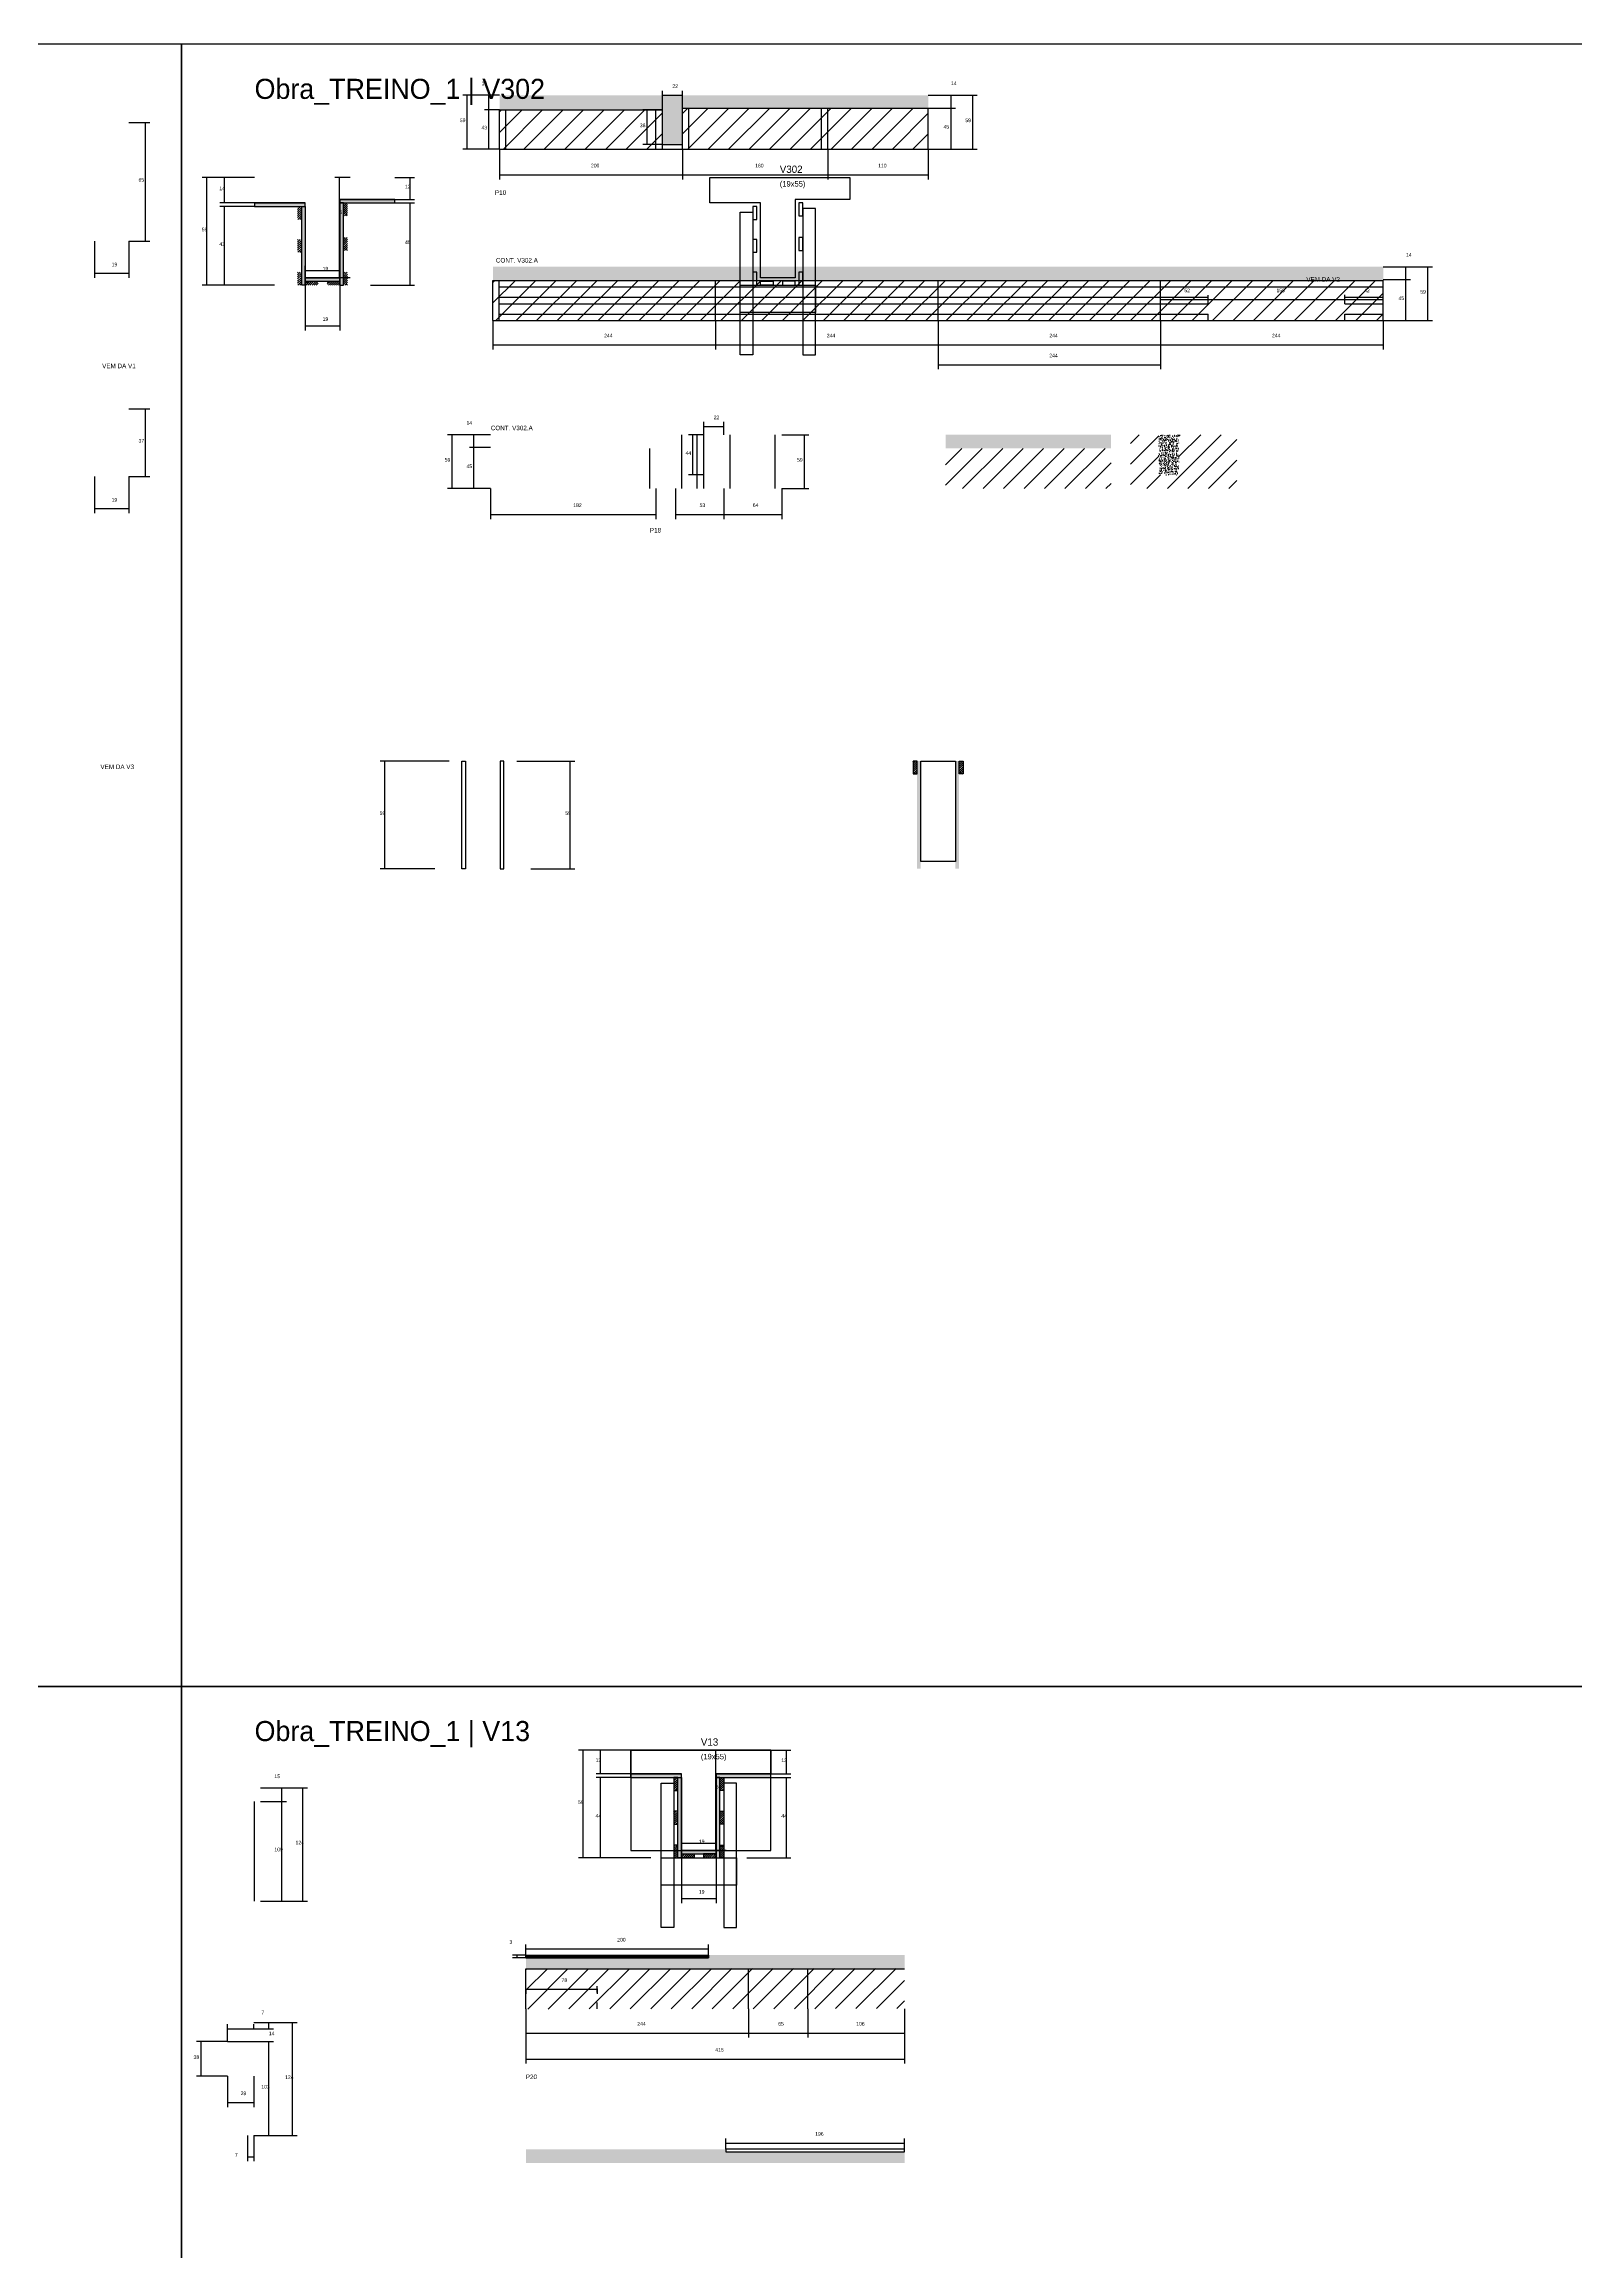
# Model space of a CAD drawing. Header units: metres. Extents: x -132 to 34800, y -36000 to 1848.
# Drawn here: x 5649 to 7328, y -620 to 1800 of the extents above; entities that cross this region are included whole.
import ezdxf

# ---------------------------------------------------------------- set-up
doc = ezdxf.new("R2010")
doc.units = ezdxf.units.M
for name, color, linetype in [('CELL_BORDER', 8, 'Continuous'), ('CONCRETO', 251, 'Continuous'), ('COTA', 4, 'Continuous'), ('Cota Seção (2x)', 4, 'Continuous'), ('Hachura', 253, 'Continuous'), ('LABEL_ID', 3, 'Continuous'), ('Madeira', 126, 'Continuous'), ('NOMENCLATURA', 7, 'Continuous'), ('Painéis', 200, 'Continuous'), ('REAPROVEITAMENTO', 251, 'Continuous'), ('SARR_2.2x7', 40, 'Continuous'), ('SARR_3.5x7', 81, 'Continuous'), ('SARR_EDITAR', 141, 'Continuous'), ('Texto Seção', 7, 'Continuous')]:
    doc.layers.add(name, color=color, linetype=linetype)

msp = doc.modelspace()

# ---------------------------------------------------------------- hatches: boundary and pattern name
at = {"layer": 'COTA'}
h = msp.add_hatch(dxfattribs=at)
h.set_pattern_fill('AR-CONC', scale=0.03)
h.paths.add_polyline_path([(6349, 1690), (6349, 1730), (6349, 1730), (6618.5, 1730), (6618.5, 1730), (6618.5, 1744), (6618.5, 1744), (6148.5, 1744), (6148.5, 1744), (6148.5, 1728), (6148.5, 1728), (6327, 1728), (6327, 1728), (6327, 1690), (6327, 1690), (6349, 1690)])
h = msp.add_hatch(dxfattribs=at)
h.set_pattern_fill('AR-CONC', scale=0.03)
h.paths.add_polyline_path([(7117.2, 1541), (7117.2, 1556), (7117.2, 1556), (6141.2, 1556), (6141.2, 1556), (6141.2, 1541), (6141.2, 1541), (7117.2, 1541)])
h = msp.add_hatch(dxfattribs=at)
h.set_pattern_fill('AR-CONC', scale=0.03)
h.paths.add_polyline_path([(6637.4, 1371.8), (6637.4, 1356.8), (6637.4, 1356.8), (6818.9, 1356.8), (6818.9, 1356.8), (6818.9, 1371.8), (6818.9, 1371.8), (6637.4, 1371.8)])
h = msp.add_hatch(dxfattribs=at)
h.set_pattern_fill('AR-CONC', scale=0.03)
h.paths.add_polyline_path([(6893.2, 1327.8), (6893.2, 1371.8), (6893.2, 1371.8), (6871.2, 1371.8), (6871.2, 1371.8), (6871.2, 1327.8), (6871.2, 1327.8), (6893.2, 1327.8)])
h = msp.add_hatch(dxfattribs=at)
h.set_pattern_fill('AR-CONC', scale=0.03)
h.paths.add_polyline_path([(6377.5, -297.5), (6177.5, -297.5), (6177.5, -297.5), (6177.5, -309.5), (6177.5, -309.5), (6592.5, -309.5), (6592.5, -309.5), (6592.5, -294.5), (6592.5, -294.5), (6377.5, -294.5), (6377.5, -294.5), (6377.5, -297.5)])
h = msp.add_hatch(dxfattribs=at)
h.set_pattern_fill('AR-CONC', scale=0.03)
h.paths.add_polyline_path([(6396.5, -510.4), (6592.5, -510.4), (6592.5, -510.4), (6592.5, -522.4), (6592.5, -522.4), (6177.5, -522.4), (6177.5, -522.4), (6177.5, -507.4), (6177.5, -507.4), (6396.5, -507.4), (6396.5, -507.4), (6396.5, -510.4)])
at = {"layer": 'Hachura'}
h = msp.add_hatch(color=8, dxfattribs=at)
h.dxf.hatch_style = 1
h.paths.add_polyline_path([(5935.6, 1621.9), (5935.6, 1625.9), (5935.6, 1625.9), (5880, 1625.9), (5880, 1625.9), (5880, 1621.9), (5880, 1621.9), (5935.6, 1621.9)])
h = msp.add_hatch(dxfattribs=at)
h.set_pattern_fill('ANSI31', scale=0.5)
h.paths.add_polyline_path([(5927.2, 1607.9), (5931.6, 1607.9), (5931.6, 1607.9), (5931.6, 1621.9), (5931.6, 1621.9), (5927.2, 1621.9), (5927.2, 1621.9), (5927.2, 1607.9)])
h = msp.add_hatch(color=8, dxfattribs=at)
h.dxf.hatch_style = 1
h.paths.add_polyline_path([(5931.6, 1621.9), (5935.6, 1621.9), (5935.6, 1621.9), (5935.6, 1535.9), (5935.6, 1535.9), (5931.6, 1535.9), (5931.6, 1535.9), (5931.6, 1621.9)])
h = msp.add_hatch(color=8, dxfattribs=at)
h.dxf.hatch_style = 1
h.paths.add_polyline_path([(6033.6, 1625.9), (6033.6, 1629.9), (6033.6, 1629.9), (5973.6, 1629.9), (5973.6, 1629.9), (5973.6, 1625.9), (5973.6, 1625.9), (6033.6, 1625.9)])
h = msp.add_hatch(color=8, dxfattribs=at)
h.dxf.hatch_style = 1
h.paths.add_polyline_path([(5977.6, 1625.9), (5973.6, 1625.9), (5973.6, 1625.9), (5973.6, 1535.9), (5973.6, 1535.9), (5977.6, 1535.9), (5977.6, 1535.9), (5977.6, 1625.9)])
h = msp.add_hatch(dxfattribs=at)
h.set_pattern_fill('ANSI31', scale=0.5)
h.paths.add_polyline_path([(5977.6, 1611.9), (5982, 1611.9), (5982, 1611.9), (5982, 1625.9), (5982, 1625.9), (5977.6, 1625.9), (5977.6, 1625.9), (5977.6, 1611.9)])
h = msp.add_hatch(dxfattribs=at)
h.set_pattern_fill('ANSI31', scale=0.5)
h.paths.add_polyline_path([(5927.2, 1571.9), (5931.6, 1571.9), (5931.6, 1571.9), (5931.6, 1585.9), (5931.6, 1585.9), (5927.2, 1585.9), (5927.2, 1585.9), (5927.2, 1571.9)])
h = msp.add_hatch(dxfattribs=at)
h.set_pattern_fill('ANSI31', scale=0.5)
h.paths.add_polyline_path([(5977.6, 1573.9), (5982, 1573.9), (5982, 1573.9), (5982, 1587.9), (5982, 1587.9), (5977.6, 1587.9), (5977.6, 1587.9), (5977.6, 1573.9)])
h = msp.add_hatch(dxfattribs=at)
h.set_pattern_fill('ANSI31', scale=0.5)
h.paths.add_polyline_path([(5927.2, 1535.9), (5931.6, 1535.9), (5931.6, 1535.9), (5931.6, 1549.9), (5931.6, 1549.9), (5927.2, 1549.9), (5927.2, 1549.9), (5927.2, 1535.9)])
h = msp.add_hatch(dxfattribs=at)
h.set_pattern_fill('ANSI31', scale=0.5)
h.paths.add_polyline_path([(5977.6, 1535.9), (5982, 1535.9), (5982, 1535.9), (5982, 1549.9), (5982, 1549.9), (5977.6, 1549.9), (5977.6, 1549.9), (5977.6, 1535.9)])
h = msp.add_hatch(color=8, dxfattribs=at)
h.dxf.hatch_style = 1
h.paths.add_polyline_path([(5973.6, 1540.3), (5973.6, 1543.9), (5973.6, 1543.9), (5935.6, 1543.9), (5935.6, 1543.9), (5935.6, 1540.3), (5935.6, 1540.3), (5973.6, 1540.3)])
h = msp.add_hatch(dxfattribs=at)
h.set_pattern_fill('ANSI31', scale=0.5)
h.paths.add_polyline_path([(5935.6, 1535.9), (5935.6, 1540.3), (5935.6, 1540.3), (5949.6, 1540.3), (5949.6, 1540.3), (5949.6, 1535.9), (5949.6, 1535.9), (5935.6, 1535.9)])
h = msp.add_hatch(dxfattribs=at)
h.set_pattern_fill('ANSI31', scale=0.5)
h.paths.add_polyline_path([(5973.6, 1535.9), (5973.6, 1540.3), (5973.6, 1540.3), (5959.6, 1540.3), (5959.6, 1540.3), (5959.6, 1535.9), (5959.6, 1535.9), (5973.6, 1535.9)])
h = msp.add_hatch(dxfattribs=at)
h.set_pattern_fill('ANSI31', scale=0.5)
h.paths.add_polyline_path([(6601.8, 1000.1), (6606.2, 1000.1), (6606.2, 1000.1), (6606.2, 1014.1), (6606.2, 1014.1), (6601.8, 1014.1), (6601.8, 1014.1), (6601.8, 1000.1)])
h = msp.add_hatch(color=8, dxfattribs=at)
h.dxf.hatch_style = 1
h.paths.add_polyline_path([(6610.2, 1014.1), (6606.2, 1014.1), (6606.2, 1014.1), (6606.2, 896.1), (6606.2, 896.1), (6610.2, 896.1), (6610.2, 896.1), (6610.2, 1014.1)])
h = msp.add_hatch(color=8, dxfattribs=at)
h.dxf.hatch_style = 1
h.paths.add_polyline_path([(6652.2, 1014.1), (6648.2, 1014.1), (6648.2, 1014.1), (6648.2, 896.1), (6648.2, 896.1), (6652.2, 896.1), (6652.2, 896.1), (6652.2, 1014.1)])
h = msp.add_hatch(dxfattribs=at)
h.set_pattern_fill('ANSI31', scale=0.5)
h.paths.add_polyline_path([(6656.6, 1000.1), (6652.2, 1000.1), (6652.2, 1000.1), (6652.2, 1014.1), (6652.2, 1014.1), (6656.6, 1014.1), (6656.6, 1014.1), (6656.6, 1000.1)])
h = msp.add_hatch(color=8, dxfattribs=at)
h.dxf.hatch_style = 1
h.paths.add_polyline_path([(6348, -100), (6348, -96), (6348, -96), (6292.4, -96), (6292.4, -96), (6292.4, -100), (6292.4, -100), (6348, -100)])
h = msp.add_hatch(color=8, dxfattribs=at)
h.dxf.hatch_style = 1
h.paths.add_polyline_path([(6446, -100), (6446, -96), (6446, -96), (6386, -96), (6386, -96), (6386, -100), (6386, -100), (6446, -100)])
h = msp.add_hatch(dxfattribs=at)
h.set_pattern_fill('ANSI31', scale=0.5)
h.paths.add_polyline_path([(6339.6, -114), (6344, -114), (6344, -114), (6344, -100), (6344, -100), (6339.6, -100), (6339.6, -100), (6339.6, -114)])
h = msp.add_hatch(color=8, dxfattribs=at)
h.dxf.hatch_style = 1
h.paths.add_polyline_path([(6344, -100), (6348, -100), (6348, -100), (6348, -188), (6348, -188), (6344, -188), (6344, -188), (6344, -100)])
h = msp.add_hatch(color=8, dxfattribs=at)
h.dxf.hatch_style = 1
h.paths.add_polyline_path([(6390, -98), (6386, -98), (6386, -98), (6386, -188), (6386, -188), (6390, -188), (6390, -188), (6390, -98)])
h = msp.add_hatch(dxfattribs=at)
h.set_pattern_fill('ANSI31', scale=0.5)
h.paths.add_polyline_path([(6394.4, -114), (6390, -114), (6390, -114), (6390, -100), (6390, -100), (6394.4, -100), (6394.4, -100), (6394.4, -114)])
h = msp.add_hatch(dxfattribs=at)
h.set_pattern_fill('ANSI31', scale=0.5)
h.paths.add_polyline_path([(6339.6, -151), (6344, -151), (6344, -151), (6344, -137), (6344, -137), (6339.6, -137), (6339.6, -137), (6339.6, -151)])
h = msp.add_hatch(dxfattribs=at)
h.set_pattern_fill('ANSI31', scale=0.5)
h.paths.add_polyline_path([(6394.4, -151), (6390, -151), (6390, -151), (6390, -137), (6390, -137), (6394.4, -137), (6394.4, -137), (6394.4, -151)])
h = msp.add_hatch(dxfattribs=at)
h.set_pattern_fill('ANSI31', scale=0.5)
h.paths.add_polyline_path([(6339.6, -188), (6344, -188), (6344, -188), (6344, -174), (6344, -174), (6339.6, -174), (6339.6, -174), (6339.6, -188)])
h = msp.add_hatch(color=8, dxfattribs=at)
h.dxf.hatch_style = 1
h.paths.add_polyline_path([(6386, -183.6), (6386, -180), (6386, -180), (6348, -180), (6348, -180), (6348, -183.6), (6348, -183.6), (6386, -183.6)])
h = msp.add_hatch(dxfattribs=at)
h.set_pattern_fill('ANSI31', scale=0.5)
h.paths.add_polyline_path([(6348, -188), (6348, -183.6), (6348, -183.6), (6362, -183.6), (6362, -183.6), (6362, -188), (6362, -188), (6348, -188)])
h = msp.add_hatch(dxfattribs=at)
h.set_pattern_fill('ANSI31', scale=0.5)
h.paths.add_polyline_path([(6386, -188), (6386, -183.6), (6386, -183.6), (6372, -183.6), (6372, -183.6), (6372, -188), (6372, -188), (6386, -188)])
h = msp.add_hatch(dxfattribs=at)
h.set_pattern_fill('ANSI31', scale=0.5)
h.paths.add_polyline_path([(6394.4, -188), (6390, -188), (6390, -188), (6390, -174), (6390, -174), (6394.4, -174), (6394.4, -174), (6394.4, -188)])
at = {"layer": 'REAPROVEITAMENTO'}
h = msp.add_hatch(dxfattribs=at)
h.set_pattern_fill('ANSI31', scale=5)
h.paths.add_polyline_path([(6327, 1685), (6327, 1728), (6327, 1728), (6148.5, 1728), (6148.5, 1728), (6148.5, 1685), (6148.5, 1685), (6327, 1685)])
h = msp.add_hatch(dxfattribs=at)
h.set_pattern_fill('ANSI31', scale=5)
h.paths.add_polyline_path([(6618.5, 1685), (6618.5, 1730), (6618.5, 1730), (6349, 1730), (6349, 1730), (6349, 1685), (6349, 1685), (6618.5, 1685)])
h = msp.add_hatch(dxfattribs=at)
h.set_pattern_fill('ANSI31', scale=5)
h.paths.add_polyline_path([(6141.2, 1541), (6141.2, 1497), (6141.2, 1497), (7117.2, 1497), (7117.2, 1497), (7117.2, 1541), (7117.2, 1541), (6141.2, 1541)])
h = msp.add_hatch(dxfattribs=at)
h.set_pattern_fill('ANSI31', scale=5)
h.paths.add_polyline_path([(6818.9, 1312.8), (6818.9, 1356.8), (6818.9, 1356.8), (6637.4, 1356.8), (6637.4, 1356.8), (6637.4, 1312.8), (6637.4, 1312.8), (6818.9, 1312.8)])
h = msp.add_hatch(dxfattribs=at)
h.set_pattern_fill('ANSI31', scale=5)
h.paths.add_polyline_path([(6893.2, 1371.8), (6893.2, 1327.8), (6893.2, 1327.8), (6871.2, 1327.8), (6871.2, 1327.8), (6871.2, 1371.8), (6871.2, 1371.8), (6840.2, 1371.8), (6840.2, 1371.8), (6840.2, 1312.8), (6840.2, 1312.8), (6956.7, 1312.8), (6956.7, 1312.8), (6956.7, 1371.8), (6956.7, 1371.8), (6893.2, 1371.8)])
h = msp.add_hatch(dxfattribs=at)
h.set_pattern_fill('ANSI31', scale=5)
h.paths.add_polyline_path([(6592.5, -353.2), (6592.5, -309.2), (6592.5, -309.2), (6177.5, -309.7), (6177.5, -309.7), (6177.5, -353.7), (6177.5, -353.7), (6592.5, -353.2)])

# ---------------------------------------------------------------- linework, layer by layer
at = {"layer": 'CELL_BORDER'}
for points in [[(2900, 0), (5800, 0), (5800, 1800), (2900, 1800)], [(5800, 0), (8700, 0), (8700, 1800), (5800, 1800)], [(2900, -1800), (5800, -1800), (5800, 0), (2900, 0)], [(5800, -1800), (8700, -1800), (8700, 0), (5800, 0)]]:
    msp.add_lwpolyline(points, close=True, dxfattribs=at)
at = {"layer": 'CONCRETO'}
for points in [[(6378.9, 1625.9), (6378.9, 1653.9), (6532.5, 1653.9), (6532.5, 1629.9), (6472.5, 1629.9), (6472.5, 1543.9), (6434.5, 1543.9), (6434.5, 1625.9)], [(6610.2, 1014.1), (6610.2, 1014.1), (6648.2, 1014.1), (6648.2, 986.1), (6648.2, 986.1), (6648.2, 904.1), (6610.2, 904.1), (6610.2, 1014.1)], [(6292.4, -96), (6292.4, -70), (6446, -70), (6446, -96), (6386, -96), (6386, -180), (6348, -180), (6348, -96)], [(6292.4, -180), (6446, -180), (6446, -70), (6292.4, -70)]]:
    msp.add_lwpolyline(points, close=True, dxfattribs=at)
at = {"layer": 'COTA'}
for p, q in [((6148.5, 1744), (6108.1, 1744)), ((6113.1, 1685), (6113.1, 1744)), ((6148.5, 1744), (6131.9, 1744)), ((6136.9, 1728), (6136.9, 1744)), ((6327, 1728), (6327, 1749)), ((6327, 1744), (6349, 1744)), ((6349, 1730), (6349, 1749)), ((6618.5, 1744), (6648.4, 1744)), ((6618.5, 1744), (6672.2, 1744)), ((6643.4, 1730), (6643.4, 1744)), ((6667.2, 1685), (6667.2, 1744)), ((6148.5, 1728), (6131.9, 1728)), ((6148.5, 1728), (6131.9, 1728)), ((6136.9, 1685), (6136.9, 1728)), ((6327, 1728), (6305.5, 1728)), ((6310.5, 1690), (6310.5, 1728)), ((6618.5, 1730), (6648.4, 1730)), ((6618.5, 1730), (6648.4, 1730)), ((6643.4, 1685), (6643.4, 1730)), ((5742.3, 1714.2), (5765.3, 1714.2)), ((5760.3, 1584.2), (5760.3, 1714.2)), ((6148.5, 1685), (6108.1, 1685)), ((6148.5, 1685), (6131.9, 1685)), ((6148.5, 1685), (6148.5, 1651.8)), ((6327, 1690), (6305.5, 1690)), ((6349, 1685), (6349, 1651.8)), ((6349, 1685), (6349, 1651.8)), ((6508.5, 1685), (6508.5, 1651.8)), ((6508.5, 1685), (6508.5, 1651.8)), ((6618.5, 1685), (6648.4, 1685)), ((6618.5, 1685), (6672.2, 1685)), ((6618.5, 1685), (6618.5, 1651.8)), ((5880, 1653.9), (5822.6, 1653.9)), ((5827.6, 1535.9), (5827.6, 1653.9)), ((5880, 1653.9), (5841.9, 1653.9)), ((5846.9, 1625.9), (5846.9, 1653.9)), ((6033.6, 1653.9), (6055.4, 1653.9)), ((6050.4, 1629.9), (6050.4, 1653.9)), ((6148.5, 1656.8), (6349, 1656.8)), ((6349, 1656.8), (6508.5, 1656.8)), ((6508.5, 1656.8), (6618.5, 1656.8)), ((5880, 1625.9), (5841.9, 1625.9)), ((5880, 1621.9), (5841.9, 1621.9)), ((5846.9, 1535.9), (5846.9, 1621.9)), ((6033.6, 1629.9), (6055.4, 1629.9)), ((6033.6, 1625.9), (6055.4, 1625.9)), ((6050.4, 1535.9), (6050.4, 1625.9)), ((5704.4, 1584.2), (5704.4, 1544)), ((5742.3, 1584.2), (5742.3, 1544)), ((5742.3, 1584.2), (5765.3, 1584.2)), ((5704.4, 1549), (5742.3, 1549)), ((7117.2, 1556), (7147.1, 1556)), ((7117.2, 1556), (7171, 1556)), ((7142.1, 1542), (7142.1, 1556)), ((7166, 1497), (7166, 1556)), ((5902, 1535.9), (5822.6, 1535.9)), ((5902, 1535.9), (5841.9, 1535.9)), ((5935.6, 1535.9), (5935.6, 1486.2)), ((5973.6, 1535.9), (5973.6, 1486.2)), ((6007.2, 1535.9), (6055.4, 1535.9)), ((6873.2, 1519), (6873.2, 1525)), ((6925.2, 1519), (6925.2, 1525)), ((6925.2, 1520), (6925.2, 1525)), ((7075.2, 1520.1), (7075.2, 1525.1)), ((7075.2, 1520), (7075.2, 1525)), ((7117.2, 1542), (7147.1, 1542)), ((7117.2, 1542), (7147.1, 1542)), ((7117.2, 1515.5), (7117.2, 1525.1)), ((7142.1, 1497), (7142.1, 1542)), ((6873.2, 1520), (6925.2, 1520)), ((6925.2, 1520), (7075.2, 1520)), ((7075.2, 1520.1), (7117.2, 1520.1)), ((5935.6, 1491.2), (5973.6, 1491.2)), ((6141.2, 1497), (6141.2, 1465.4)), ((6385.2, 1497), (6385.2, 1465.4)), ((6385.2, 1497), (6385.2, 1465.4)), ((6629.2, 1497), (6629.2, 1443.6)), ((6629.2, 1497), (6629.2, 1465.4)), ((6629.2, 1497), (6629.2, 1465.4)), ((6873.2, 1497), (6873.2, 1443.6)), ((6873.2, 1497), (6873.2, 1465.4)), ((6873.2, 1497), (6873.2, 1465.4)), ((7117.2, 1497), (7147.1, 1497)), ((7117.2, 1497), (7171, 1497)), ((7117.2, 1497), (7117.2, 1465.4)), ((6141.2, 1470.4), (6385.2, 1470.4)), ((6385.2, 1470.4), (6629.2, 1470.4)), ((6629.2, 1470.4), (6873.2, 1470.4)), ((6873.2, 1470.4), (7117.2, 1470.4)), ((6629.2, 1448.6), (6873.2, 1448.6)), ((5742.3, 1400.1), (5765.3, 1400.1)), ((5760.3, 1326.1), (5760.3, 1400.1)), ((6372.3, 1371.8), (6372.3, 1385.9)), ((6372.3, 1380.9), (6394.3, 1380.9)), ((6394.3, 1371.8), (6394.3, 1385.9)), ((6138.5, 1371.8), (6091.6, 1371.8)), ((6096.6, 1312.8), (6096.6, 1371.8)), ((6138.5, 1371.8), (6115.4, 1371.8)), ((6138.5, 1357.8), (6115.4, 1357.8)), ((6138.5, 1357.8), (6115.4, 1357.8)), ((6120.4, 1357.8), (6120.4, 1371.8)), ((6120.4, 1312.8), (6120.4, 1357.8)), ((6372.3, 1371.8), (6355.5, 1371.8)), ((6360.5, 1327.8), (6360.5, 1371.8)), ((6457.8, 1371.8), (6487.7, 1371.8)), ((6482.7, 1312.8), (6482.7, 1371.8)), ((5704.4, 1326.1), (5704.4, 1285.9)), ((5742.3, 1326.1), (5742.3, 1285.9)), ((5742.3, 1326.1), (5765.3, 1326.1)), ((6138.5, 1312.8), (6091.6, 1312.8)), ((6138.5, 1312.8), (6115.4, 1312.8)), ((6138.5, 1312.8), (6138.5, 1279.5)), ((6320, 1312.8), (6320, 1279.5)), ((6341.3, 1312.8), (6341.3, 1279.5)), ((6372.3, 1327.8), (6355.5, 1327.8)), ((6394.3, 1312.8), (6394.3, 1279.5)), ((6394.3, 1312.8), (6394.3, 1279.5)), ((6457.8, 1312.8), (6487.7, 1312.8)), ((6457.8, 1312.8), (6457.8, 1279.5)), ((5704.4, 1290.9), (5742.3, 1290.9)), ((6138.5, 1284.5), (6320, 1284.5)), ((6341.3, 1284.5), (6394.3, 1284.5)), ((6394.3, 1284.5), (6457.8, 1284.5)), ((6093.3, 1014.1), (6017.6, 1014.1)), ((6022.6, 896.1), (6022.6, 1014.1)), ((6167.3, 1014.1), (6231.1, 1014.1)), ((6226.1, 896.1), (6226.1, 1014.1)), ((6077.7, 896.1), (6017.6, 896.1)), ((6182.9, 896.1), (6231.1, 896.1)), ((6292.4, -70), (6235, -70)), ((6240, -188), (6240, -70)), ((6292.4, -70), (6254.3, -70)), ((6259.3, -96), (6259.3, -70)), ((6446, -70), (6467.9, -70)), ((6462.9, -96), (6462.9, -70)), ((6292.4, -96), (6254.3, -96)), ((6446, -96), (6467.9, -96)), ((5886.4, -111.3), (5914.8, -111.3)), ((5886.4, -111.3), (5938, -111.3)), ((5909.8, -126.3), (5909.8, -111.3)), ((5933, -235.3), (5933, -111.3)), ((6292.4, -100), (6254.3, -100)), ((6259.3, -188), (6259.3, -100)), ((6446, -100), (6467.9, -100)), ((6462.9, -188), (6462.9, -100)), ((5886.4, -126.3), (5914.8, -126.3)), ((5886.4, -126.3), (5914.8, -126.3)), ((5909.8, -235.3), (5909.8, -126.3)), ((6314.4, -188), (6235, -188)), ((6314.4, -188), (6254.3, -188)), ((6348, -188), (6348, -237.7)), ((6386, -188), (6386, -237.7)), ((6419.6, -188), (6467.9, -188)), ((5886.4, -235.3), (5914.8, -235.3)), ((5886.4, -235.3), (5938, -235.3)), ((6348, -232.7), (6386, -232.7)), ((6177.5, -294.5), (6177.5, -282.8)), ((6177.5, -287.8), (6377.5, -287.8)), ((6377.5, -294.5), (6377.5, -282.8)), ((6177.5, -294.5), (6162.7, -294.5)), ((6177.5, -297.5), (6162.7, -297.5)), ((6167.7, -297.5), (6167.7, -294.5)), ((6177.5, -331.5), (6177.5, -337.1)), ((6177.5, -332.1), (6255.5, -332.1)), ((6255.5, -331.5), (6255.5, -337.1)), ((6177.5, -353.5), (6177.5, -385)), ((6177.5, -353.5), (6177.5, -413.5)), ((6421.5, -353.5), (6421.5, -385)), ((6421.5, -353.5), (6421.5, -385)), ((6486.5, -353.5), (6486.5, -385)), ((6486.5, -353.5), (6486.5, -385)), ((6592.5, -353.5), (6592.5, -385)), ((6592.5, -353.5), (6592.5, -413.5)), ((5850.2, -389.4), (5850.2, -370.4)), ((5850.2, -375.4), (5879.2, -375.4)), ((5879.2, -368.4), (5900.6, -368.4)), ((5879.2, -375.4), (5879.2, -370.4)), ((5879.2, -375.4), (5900.6, -375.4)), ((5895.6, -375.4), (5895.6, -368.4)), ((6177.5, -380), (6421.5, -380)), ((6421.5, -380), (6486.5, -380)), ((6486.5, -380), (6592.5, -380)), ((5850.2, -389.4), (5900.6, -389.4)), ((5895.6, -492.4), (5895.6, -389.4)), ((6177.5, -408.5), (6592.5, -408.5)), ((5872.2, -492.4), (5872.2, -520.6)), ((5879.2, -492.4), (5900.6, -492.4)), ((5879.2, -492.4), (5879.2, -520.6)), ((6396.5, -507.4), (6396.5, -495.7)), ((6396.5, -500.7), (6592.5, -500.7)), ((6592.5, -507.4), (6592.5, -495.7)), ((5872.2, -515.6), (5879.2, -515.6))]:
    msp.add_line(p, q, dxfattribs=at)
at = {"layer": 'Cota Seção (2x)'}
for p, q in [((5984.6, 1653.9), (5968.1, 1653.9)), ((5973.1, 1543.9), (5973.1, 1653.9)), ((5935.6, 1535.9), (5935.6, 1556.9)), ((5935.6, 1551.9), (5973.6, 1551.9)), ((5973.6, 1535.9), (5973.6, 1556.9)), ((5984.6, 1543.9), (5968.1, 1543.9)), ((6397, -70), (6380.5, -70)), ((6385.5, -180), (6385.5, -70)), ((6348, -188), (6348, -167)), ((6386, -188), (6386, -167)), ((6348, -172), (6386, -172)), ((6397, -180), (6380.5, -180)), ((5879.2, -368.4), (5926.6, -368.4)), ((5921.6, -492.4), (5921.6, -368.4)), ((5850.2, -389.4), (5816.4, -389.4)), ((5821.4, -427.4), (5821.4, -389.4)), ((5850.2, -427.4), (5816.4, -427.4)), ((5850.2, -427.4), (5850.2, -461.2)), ((5879.2, -427.4), (5879.2, -461.2)), ((5850.2, -456.2), (5879.2, -456.2)), ((5879.2, -492.4), (5926.6, -492.4))]:
    msp.add_line(p, q, dxfattribs=at)
at = {"layer": 'Madeira'}
for points in [[(6426.1, 1607.9), (6430.5, 1607.9), (6430.5, 1621.9), (6426.1, 1621.9)], [(6476.5, 1611.9), (6480.9, 1611.9), (6480.9, 1625.9), (6476.5, 1625.9)], [(6426.1, 1571.9), (6430.5, 1571.9), (6430.5, 1585.9), (6426.1, 1585.9)], [(6476.5, 1573.9), (6480.9, 1573.9), (6480.9, 1587.9), (6476.5, 1587.9)], [(6426.1, 1535.9), (6430.5, 1535.9), (6430.5, 1549.9), (6426.1, 1549.9)], [(6476.5, 1535.9), (6480.9, 1535.9), (6480.9, 1549.9), (6476.5, 1549.9)], [(6434.5, 1535.9), (6434.5, 1540.3), (6448.5, 1540.3), (6448.5, 1535.9)], [(6472.5, 1535.9), (6472.5, 1540.3), (6458.5, 1540.3), (6458.5, 1535.9)], [(6601.8, 1000.1), (6606.2, 1000.1), (6606.2, 1014.1), (6601.8, 1014.1)], [(6656.6, 1000.1), (6652.2, 1000.1), (6652.2, 1014.1), (6656.6, 1014.1)], [(6339.6, -114), (6344, -114), (6344, -100), (6339.6, -100)], [(6394.4, -114), (6390, -114), (6390, -100), (6394.4, -100)], [(6339.6, -151), (6344, -151), (6344, -137), (6339.6, -137)], [(6394.4, -151), (6390, -151), (6390, -137), (6394.4, -137)], [(6339.6, -188), (6344, -188), (6344, -174), (6339.6, -174)], [(6348, -188), (6348, -183.6), (6362, -183.6), (6362, -188)], [(6386, -188), (6386, -183.6), (6372, -183.6), (6372, -188)], [(6394.4, -188), (6390, -188), (6390, -174), (6394.4, -174)]]:
    msp.add_lwpolyline(points, close=True, dxfattribs=at)
at = {"layer": 'Painéis'}
for p, q in [((6148.5, 1728), (6327, 1728)), ((6148.5, 1685), (6148.5, 1728)), ((6327, 1690), (6327, 1728)), ((6349, 1730), (6508.5, 1730)), ((6349, 1685), (6349, 1730)), ((6508.5, 1730), (6618.5, 1730)), ((6508.5, 1685), (6508.5, 1730)), ((6618.5, 1685), (6618.5, 1730)), ((6148.5, 1685), (6349, 1685)), ((6327, 1690), (6349, 1690)), ((6349, 1685), (6349, 1690)), ((6349, 1685), (6508.5, 1685)), ((6508.5, 1685), (6618.5, 1685)), ((5880, 1625.9), (5935.6, 1625.9)), ((5973.6, 1629.9), (6033.6, 1629.9)), ((5935.6, 1543.9), (5973.6, 1543.9)), ((6141.2, 1541), (7117.2, 1541)), ((6141.2, 1497), (6141.2, 1541)), ((6385.2, 1497), (6385.2, 1541)), ((6629.2, 1497), (6629.2, 1541)), ((6873.2, 1497), (6873.2, 1541)), ((7117.2, 1497), (7117.2, 1541)), ((6141.2, 1497), (7117.2, 1497)), ((6292.4, -96), (6348, -96)), ((6292.4, -100), (6292.4, -96)), ((6348, -100), (6348, -96)), ((6386, -96), (6446, -96)), ((6386, -100), (6386, -96)), ((6446, -100), (6446, -96)), ((6348, -188), (6348, -100)), ((6386, -188), (6386, -100)), ((6348, -180), (6386, -180)), ((6348, -183.6), (6348, -180)), ((6386, -183.6), (6386, -180)), ((6177.5, -294.5), (6377.5, -294.5)), ((6177.5, -297.5), (6377.5, -297.5)), ((6177.5, -309.5), (6592.5, -309.5)), ((6177.5, -353.5), (6177.5, -309.5)), ((6421.5, -353.5), (6421.5, -309.5)), ((6486.5, -353.5), (6486.5, -309.5))]:
    msp.add_line(p, q, dxfattribs=at)
for points in [[(5935.6, 1621.9), (5935.6, 1625.9), (5880, 1625.9), (5880, 1621.9)], [(5931.6, 1621.9), (5935.6, 1621.9), (5935.6, 1535.9), (5931.6, 1535.9)], [(6033.6, 1625.9), (6033.6, 1629.9), (5973.6, 1629.9), (5973.6, 1625.9)], [(5977.6, 1625.9), (5973.6, 1625.9), (5973.6, 1535.9), (5977.6, 1535.9)], [(5973.6, 1540.3), (5973.6, 1543.9), (5935.6, 1543.9), (5935.6, 1540.3)], [(6107.3, 1014.1), (6111.3, 1014.1), (6111.3, 896.1), (6107.3, 896.1)], [(6153.3, 1014.1), (6149.3, 1014.1), (6149.3, 896.1), (6153.3, 896.1)], [(6348, -100), (6348, -96), (6292.4, -96), (6292.4, -100)], [(6446, -100), (6446, -96), (6386, -96), (6386, -100)], [(6344, -100), (6348, -100), (6348, -188), (6344, -188)], [(6390, -100), (6386, -100), (6386, -188), (6390, -188)], [(6386, -183.6), (6386, -180), (6348, -180), (6348, -183.6)], [(6177.5, -294.5), (6377.5, -294.5), (6377.5, -297.5), (6177.5, -297.5)], [(6592.5, -507.4), (6396.5, -507.4), (6396.5, -510.4), (6592.5, -510.4)]]:
    msp.add_lwpolyline(points, close=True, dxfattribs=at)
at = {"layer": 'SARR_2.2x7'}
for p, q in [((6155.4, 1685), (6155.4, 1728)), ((6320, 1685), (6320, 1728)), ((6327, 1685), (6327, 1728)), ((6355.9, 1685), (6355.9, 1730)), ((6501.5, 1685), (6501.5, 1730)), ((6148.2, 1497), (6148.2, 1541)), ((6148.2, 1534), (6385.2, 1534)), ((6385.2, 1534), (6629.2, 1534)), ((6629.2, 1534), (6873.2, 1534)), ((6873.2, 1534), (7117.2, 1534)), ((6148.2, 1522.5), (6385.2, 1522.5)), ((6148.2, 1515.5), (6385.2, 1515.5)), ((6148.2, 1504), (6385.2, 1504)), ((6385.2, 1522.5), (6629.2, 1522.5)), ((6385.2, 1515.5), (6629.2, 1515.5)), ((6385.2, 1504), (6629.2, 1504)), ((6629.2, 1522.5), (6873.2, 1522.5)), ((6629.2, 1515.5), (6873.2, 1515.5)), ((6629.2, 1504), (6873.2, 1504)), ((6873.2, 1522.5), (6925.2, 1522.5)), ((6873.2, 1515.5), (6925.2, 1515.5)), ((6873.2, 1504), (6925.2, 1504)), ((6925.2, 1515.5), (6925.2, 1522.5)), ((6925.2, 1497), (6925.2, 1504)), ((7075.2, 1522.5), (7117.2, 1522.5)), ((7075.2, 1515.5), (7075.2, 1522.5)), ((7075.2, 1515.5), (7117.2, 1515.5)), ((7075.2, 1504), (7117.2, 1504)), ((7075.2, 1497), (7075.2, 1504)), ((6313.1, 1312.8), (6313.1, 1356.8)), ((6348.3, 1312.8), (6348.3, 1371.8)), ((6365.3, 1312.8), (6365.3, 1371.8)), ((6372.3, 1312.8), (6372.3, 1371.8)), ((6401.3, 1312.8), (6401.3, 1371.8)), ((6450.8, 1312.8), (6450.8, 1371.8)), ((5880, -235.3), (5880, -126.3)), ((6255.5, -335.5), (6255.5, -328.5)), ((6255.5, -353.5), (6255.5, -346.5))]:
    msp.add_line(p, q, dxfattribs=at)
at = {"layer": 'SARR_3.5x7'}
for points in [[(6412.1, 1616), (6426.1, 1616), (6426.1, 1459.5), (6412.1, 1459.5)], [(6494.9, 1619.9), (6480.9, 1619.9), (6480.9, 1459.5), (6494.9, 1459.5)], [(6412.1, 1535.9), (6494.9, 1535.9), (6494.9, 1505.9), (6412.1, 1505.9)], [(6325.6, -106), (6339.6, -106), (6339.6, -264.5), (6325.6, -264.5)], [(6408.4, -106), (6394.4, -106), (6394.4, -264.5), (6408.4, -264.5)], [(6325.6, -188), (6408.4, -188), (6408.4, -218.1), (6325.6, -218.1)]]:
    msp.add_lwpolyline(points, close=True, dxfattribs=at)
at = {"layer": 'SARR_EDITAR'}
msp.add_line((6177.5, -296), (6377.5, -296), dxfattribs=at)

# ---------------------------------------------------------------- texts
at = {"layer": 'COTA'}
for s, p in [('16', (6128.8, 1755)), ('22', (6338, 1752)), ('14', (6643.4, 1755.1)), ('59', (6105, 1714.5)), ('59', (6659.1, 1714.5)), ('43', (6128.7, 1706.5)), ('38', (6302.3, 1709)), ('45', (6635.2, 1707.5)), ('65', (5752.8, 1649.2)), ('12', (6044.9, 1641.9)), ('200', (6248.7, 1664.9)), ('160', (6428.7, 1664.9)), ('110', (6563.5, 1664.9)), ('14', (5841.4, 1639.9)), ('59', (5822.1, 1594.9)), ('43', (5841.4, 1578.9)), ('45', (6044.9, 1580.9)), ('19', (5723.3, 1556.5)), ('14', (7142.1, 1567)), ('52', (6899.2, 1528.1)), ('150', (7000.2, 1528.1)), ('42', (7096.2, 1528.1)), ('59', (7157.8, 1526.5)), ('19', (5954.6, 1496.7)), ('45', (7134, 1519.5)), ('244', (6263.2, 1478.5)), ('244', (6507.2, 1478.5)), ('244', (6751.2, 1478.5)), ('244', (6995.2, 1478.5)), ('244', (6751.2, 1456.7)), ('14', (6112.3, 1382.8)), ('22', (6383.3, 1388.9)), ('37', (5752.8, 1363.1)), ('59', (6088.4, 1342.3)), ('45', (6112.3, 1335.3)), ('44', (6352.4, 1349.8)), ('59', (6474.6, 1342.3)), ('19', (5723.3, 1298.4)), ('182', (6229.3, 1292.7)), ('53', (6367.8, 1292.7)), ('64', (6426.1, 1292.7)), ('59', (6017.1, 955.1)), ('59', (6220.6, 955.1)), ('15', (5901.7, -100.6)), ('13', (6253.8, -83)), ('13', (6457.4, -83)), ('59', (6234.5, -129)), ('44', (6253.8, -144)), ('44', (6457.4, -144)), ('124', (5924.9, -173.3)), ('109', (5901.7, -180.8)), ('19', (6367, -227.2)), ('3', (6159.4, -282.3)), ('200', (6277.5, -279.7)), ('78', (6216.5, -324)), ('7', (5887.6, -359.5)), ('14', (5895.6, -382.4)), ('244', (6299.5, -371.9)), ('65', (6454, -371.9)), ('106', (6539.5, -371.9)), ('415', (6385, -400.4)), ('103', (5887.4, -440.9)), ('196', (6494.5, -492.6)), ('7', (5858.4, -515.6))]:
    msp.add_text(s, height=4, dxfattribs=at).set_placement(p)
at = {"layer": 'Cota Seção (2x)'}
for s, p in [('55', (5973.1, 1613.9)), ('19', (5954.6, 1551.9)), ('55', (6385.5, -112)), ('19', (6367, -172)), ('38', (5813.1, -408.4)), ('124', (5913.5, -430.4)), ('29', (5864.7, -448.1))]:
    msp.add_text(s, height=4, dxfattribs=at).set_placement(p)
at = {"layer": 'LABEL_ID'}
for s, p in [('Obra_TREINO_1 | V302', (5880, 1740)), ('Obra_TREINO_1 | V13', (5880, -60))]:
    msp.add_text(s, height=22, dxfattribs=at).set_placement(p)
at = {"layer": 'NOMENCLATURA'}
for s, p in [('P10', (6143.5, 1634.8)), ('P18', (6313.3, 1264.7)), ('P20', (6177.3, -430.5))]:
    msp.add_text(s, height=5, dxfattribs=at).set_placement(p)
at = {"layer": 'Texto Seção'}
for s, height, p in [('V302', 8, (6455.7, 1658.9)), ('(19x55)', 6, (6455.7, 1643.9)), ('CONT. V302.A', 5, (6144.5, 1560.6)), ('VEM DA V2', 5, (7032.9, 1539.7)), ('VEM DA V1', 5, (5712.9, 1444.8)), ('CONT. V302.A', 5, (6138.9, 1376.8)), ('VEM DA V3', 5, (5711, 1005.4)), ('V13', 8, (6369.2, -65)), ('(19x55)', 6, (6369.2, -80))]:
    msp.add_text(s, height=height, dxfattribs=at).set_placement(p)

doc.saveas('drawing.dxf')
